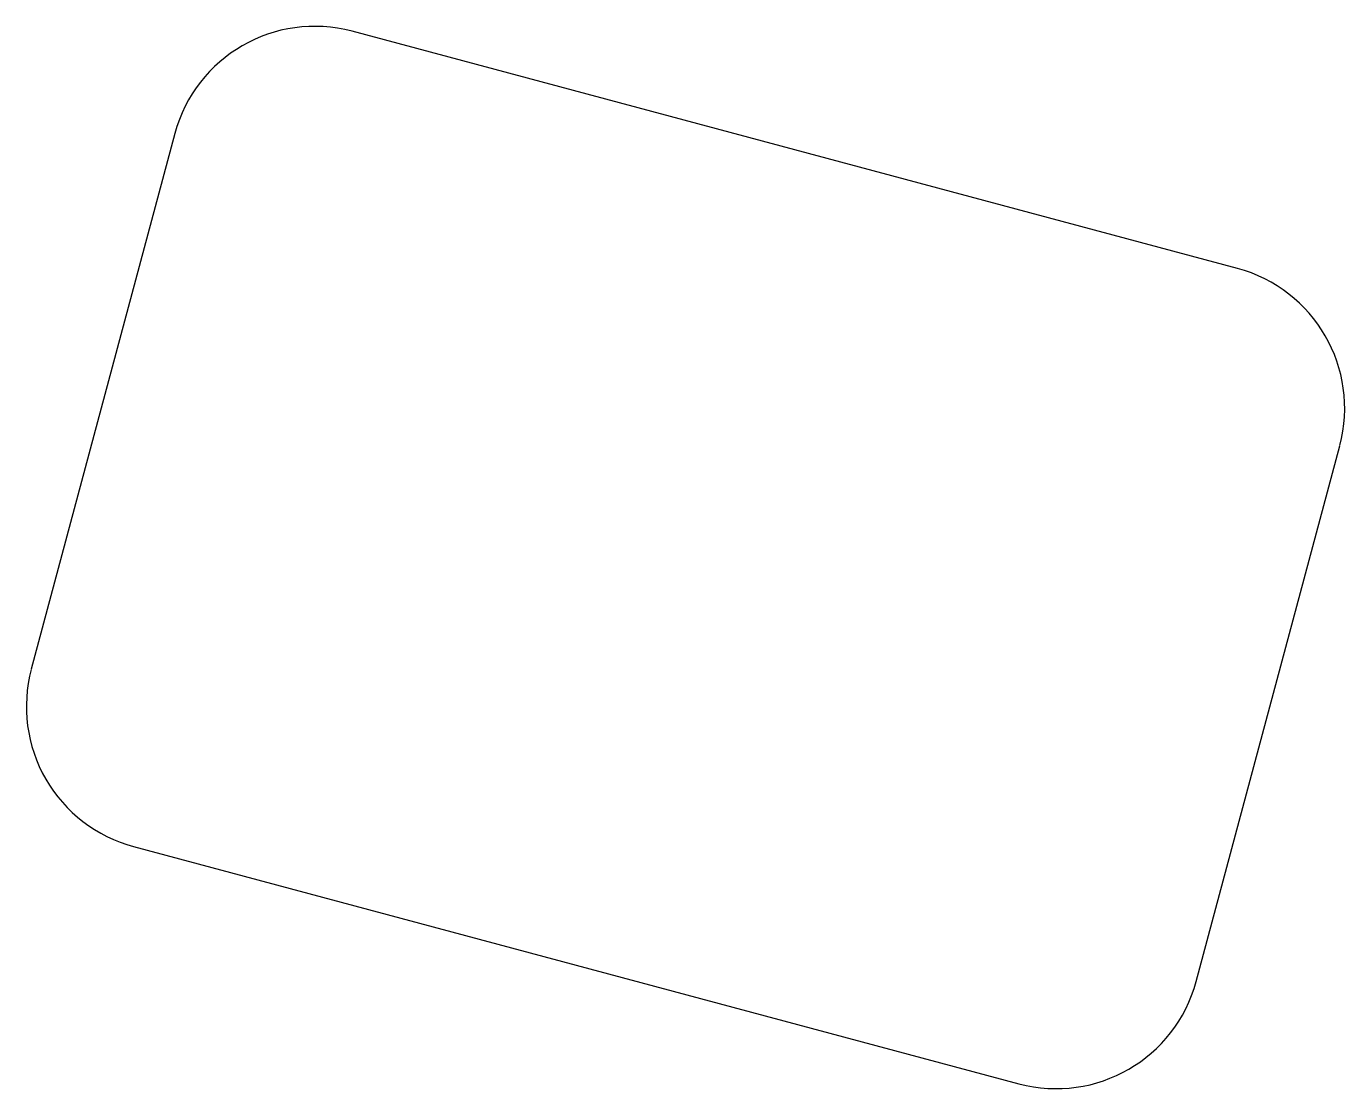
# Model space of a CAD drawing. Header units: millimetres. Extents: x -7.9 to 19.4, y 5 to 27.1.
import ezdxf

# ---------------------------------------------------------------- set-up
doc = ezdxf.new("R2010")
doc.units = ezdxf.units.MM

msp = doc.modelspace()

# ---------------------------------------------------------------- linework, layer by layer
for p, q in [((17.193, 22.051), (-1.159, 26.969)), ((-4.834, 24.848), (-7.81, 13.74)), ((16.338, 7.269), (19.315, 18.377)), ((-5.689, 10.065), (12.664, 5.148))]:
    msp.add_line(p, q)
for centre, start, end in [((-1.936, 24.071), 75, 165), ((16.417, 19.154), 345, 75), ((-4.912, 12.963), 165, 255), ((13.44, 8.046), 255, 345)]:
    msp.add_arc(centre, 3, start, end)

doc.saveas('drawing.dxf')
